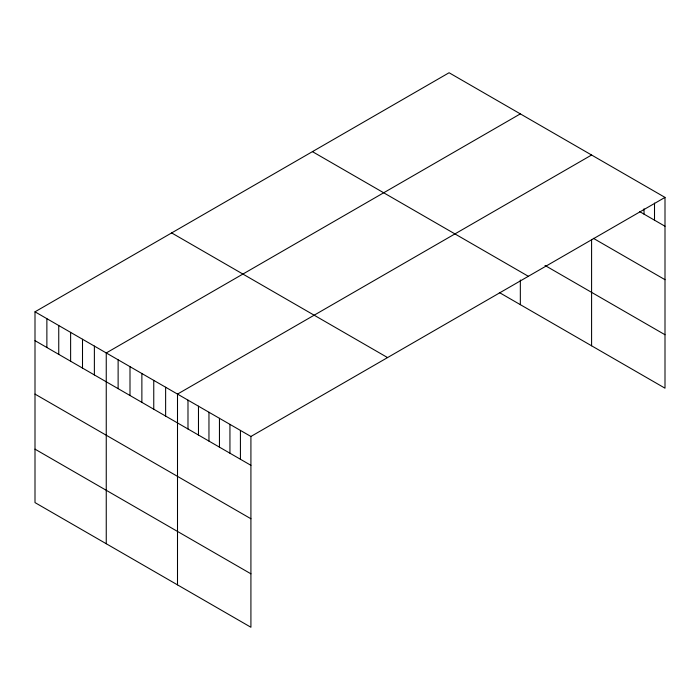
<?xml version="1.0" encoding="UTF-8"?>
<svg xmlns="http://www.w3.org/2000/svg" width="700" height="700" viewBox="0 0 700 700"><rect width="100%" height="100%" fill="white"/><g stroke="black" fill="none" stroke-linecap="round" stroke-linejoin="round"><path stroke-width="1.05" d="M665 197.4L250.915 436.476L250.915 627.253L35 502.6L35 311.815L449.085 72.748L665 197.4L665 388.185L499.327 292.53M520.336 113.881L106.251 352.957L106.251 543.734M591.587 155.024L177.502 394.091L177.502 584.867M639.66 211.61L665 226.24M593.337 238.306L665 279.685M545.003 265.457L665 334.74M312.436 151.638L528.351 276.299M171.649 232.925L387.564 357.578M35 311.815L250.915 436.476M35 340.655L250.915 465.316M35 394.1L250.915 518.753M35 449.155L250.915 573.816M654.509 203.096L654.509 220.185M644.026 208.793L644.026 214.13M591.587 239.418L591.587 345.8M520.336 280L520.336 304.658M240.424 430.421L240.424 459.261M229.941 424.366L229.941 453.206M219.45 418.311L219.45 447.151M208.959 412.256L208.959 441.096M198.476 406.201L198.476 435.041M187.985 400.146L187.985 428.986M165.629 387.231L165.629 416.071M153.755 380.38L153.755 409.22M141.873 373.52L141.873 402.36M129.999 366.669L129.999 395.509M118.125 359.809L118.125 388.649M94.377 346.098L94.377 374.938M82.504 339.246L82.504 368.078M70.621 332.386L70.621 361.226M58.748 325.535L58.748 354.366M46.874 318.675L46.874 347.515"/></g></svg>
